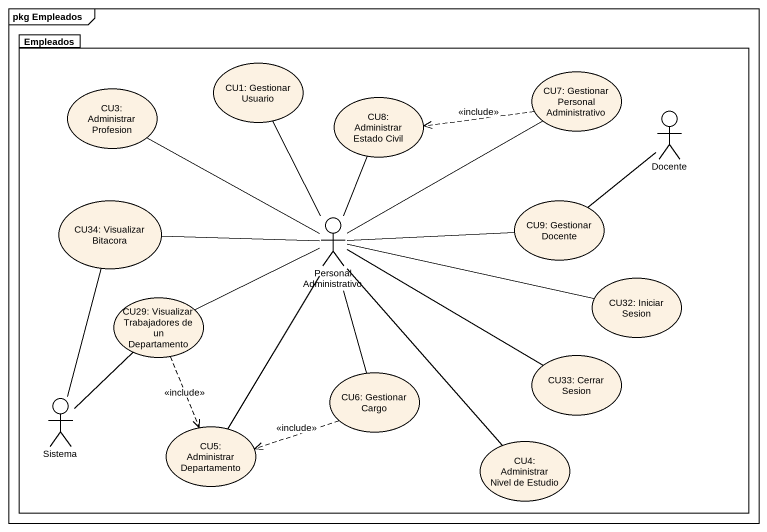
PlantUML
@startuml
mainframe pkg Empleados
package Empleados {
  usecase "CU1: Gestionar Usuario" as CU1_Gestionar_Usuario
  usecase "CU7: Gestionar Personal Administrativo" as CU7_Gestionar_Personal
  usecase "CU3: Administrar Profesion" as CU3_Administrar_Profesion
  usecase "CU8: Administrar Estado Civil" as CU8_Administrar_Estado_Civil
  actor Docente
  usecase "CU34: Visualizar Bitacora" as CU34_Visualizar_Bitacora
  actor "Personal Administrativo" as Personal_Administrativo
  usecase "CU9: Gestionar Docente" as CU9_Gestionar_Docente
  usecase "CU29: Visualizar Trabajadores de un Departamento" as CU29_Visualizar
  usecase "CU32: Iniciar Sesion" as CU32_Iniciar_Sesion
  usecase "CU6: Gestionar Cargo" as CU6_Gestionar_Cargo
  usecase "CU33: Cerrar Sesion" as CU33_Cerrar_Sesion
  actor Sistema
  usecase "CU5: Administrar Departamento" as CU5_Administrar_Departamento
  usecase "CU4: Administrar Nivel de Estudio" as CU4_Administrar_Nivel_de
}
CU7_Gestionar_Personal .left.> CU8_Administrar_Estado_Civil : <<include>>
Docente -- CU9_Gestionar_Docente
CU34_Visualizar_Bitacora -- Sistema
Personal_Administrativo -up- CU1_Gestionar_Usuario
Personal_Administrativo -up- CU7_Gestionar_Personal
Personal_Administrativo -up- CU3_Administrar_Profesion
Personal_Administrativo -up- CU8_Administrar_Estado_Civil
Personal_Administrativo -left- CU34_Visualizar_Bitacora
Personal_Administrativo -right- CU9_Gestionar_Docente
Personal_Administrativo -left- CU29_Visualizar
Personal_Administrativo -right- CU32_Iniciar_Sesion
Personal_Administrativo -- CU6_Gestionar_Cargo
Personal_Administrativo -right- CU33_Cerrar_Sesion
Personal_Administrativo -- CU5_Administrar_Departamento
Personal_Administrativo -- CU4_Administrar_Nivel_de
CU29_Visualizar ..> CU5_Administrar_Departamento : <<include>>
CU6_Gestionar_Cargo .left.> CU5_Administrar_Departamento : <<include>>
Sistema -up- CU29_Visualizar
@enduml
